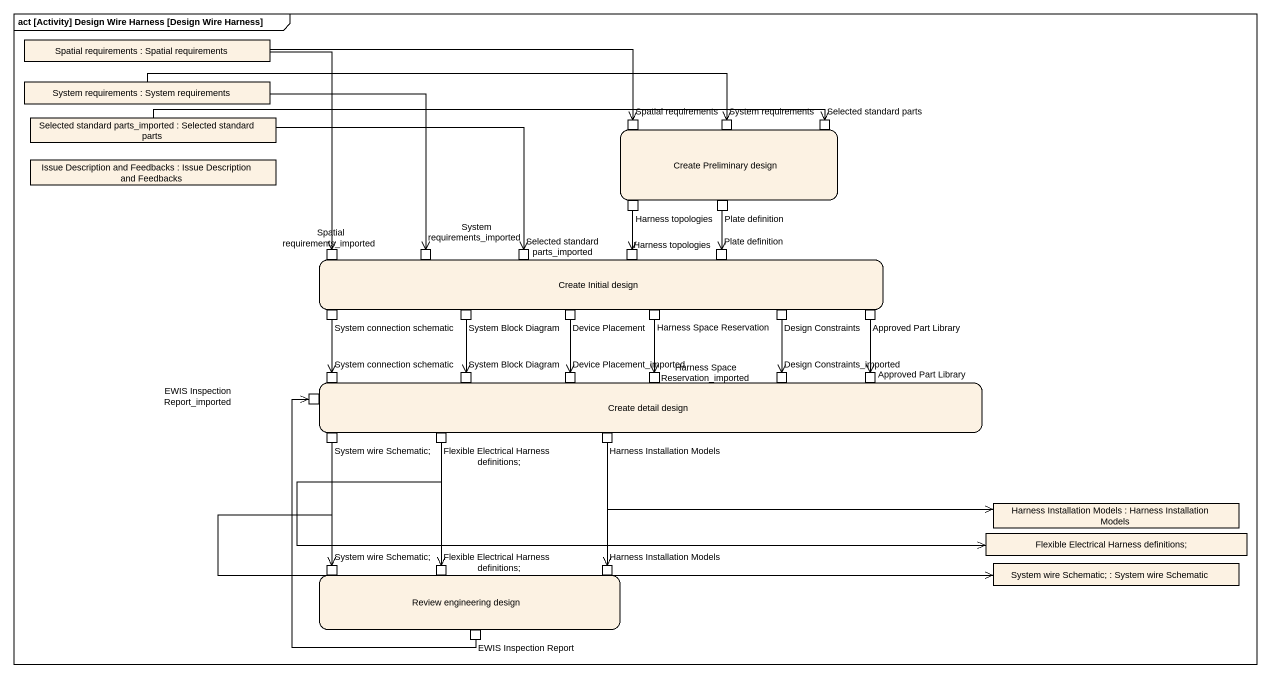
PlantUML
@startuml
mainframe act [Activity] Design Wire Harness [Design Wire Harness]
hide empty description
state "Spatial requirements : Spatial requirements" as Spatial_requirements <<object>>
state "System requirements : System requirements" as System_requirements <<object>>
state "Selected standard parts_imported : Selected standard parts" as Selected_standard_parts <<object>>
state "Create Preliminary design" as Create_Preliminary_design {
  state "Spatial requirements" as Spatial_requirements_2 <<inputPin>>
  state "System requirements" as System_requirements_2 <<inputPin>>
  state "Selected standard parts" as Selected_standard_parts_2 <<inputPin>>
  state "Harness topologies" as Harness_topologies <<outputPin>>
  state "Plate definition" as Plate_definition <<outputPin>>
}
state "Issue Description and Feedbacks : Issue Description and Feedbacks" as Issue_Description_and <<object>>
state "Create Initial design" as Create_Initial_design {
  state "Spatial requirements_imported" as Spatial_requirements_3 <<inputPin>>
  state "System requirements_imported" as System_requirements_imported <<inputPin>>
  state "Selected standard parts_imported" as Selected_standard_parts_3 <<inputPin>>
  state "Harness topologies" as Harness_topologies_2 <<inputPin>>
  state "Plate definition" as Plate_definition_2 <<inputPin>>
  state "System connection schematic" as System_connection_schematic <<outputPin>>
  state "System Block Diagram" as System_Block_Diagram <<outputPin>>
  state "Device Placement" as Device_Placement <<outputPin>>
  state "Harness Space Reservation" as Harness_Space_Reservation <<outputPin>>
  state "Design Constraints" as Design_Constraints <<outputPin>>
  state "Approved Part Library" as Approved_Part_Library <<outputPin>>
}
state "Create detail design" as Create_detail_design {
  state "EWIS Inspection Report_imported" as EWIS_Inspection_Report <<inputPin>>
  state "System connection schematic" as System_connection_schematic_2 <<inputPin>>
  state "System Block Diagram" as System_Block_Diagram_2 <<inputPin>>
  state "Device Placement_imported" as Device_Placement_imported <<inputPin>>
  state "Harness Space Reservation_imported" as Harness_Space_Reservation_2 <<inputPin>>
  state "Design Constraints_imported" as Design_Constraints_imported <<inputPin>>
  state "Approved Part Library" as Approved_Part_Library_2 <<inputPin>>
  state "System wire Schematic;" as System_wire_Schematic <<outputPin>>
  state "Flexible Electrical Harness definitions;" as Flexible_Electrical_Harness <<outputPin>>
  state "Harness Installation Models" as Harness_Installation_Models <<outputPin>>
}
state "Harness Installation Models : Harness Installation Models" as Harness_Installation_Models_2 <<object>>
state "Flexible Electrical Harness definitions;" as Flexible_Electrical_Harness_2 <<object>>
state "System wire Schematic; : System wire Schematic" as System_wire_Schematic_2 <<object>>
state "Review engineering design" as Review_engineering_design {
  state "System wire Schematic;" as System_wire_Schematic_3 <<inputPin>>
  state "Flexible Electrical Harness definitions;" as Flexible_Electrical_Harness_3 <<inputPin>>
  state "Harness Installation Models" as Harness_Installation_Models_3 <<inputPin>>
  state "EWIS Inspection Report" as EWIS_Inspection_Report_2 <<outputPin>>
}
Spatial_requirements -right-> Spatial_requirements_2
Spatial_requirements --> Spatial_requirements_3
System_requirements -right-> System_requirements_2
System_requirements -right-> System_requirements_imported
Selected_standard_parts -right-> Selected_standard_parts_2
Selected_standard_parts -right-> Selected_standard_parts_3
Harness_topologies --> Harness_topologies_2
Plate_definition --> Plate_definition_2
System_connection_schematic --> System_connection_schematic_2
System_Block_Diagram --> System_Block_Diagram_2
Device_Placement --> Device_Placement_imported
Harness_Space_Reservation --> Harness_Space_Reservation_2
Design_Constraints --> Design_Constraints_imported
Approved_Part_Library --> Approved_Part_Library_2
System_wire_Schematic -right-> System_wire_Schematic_2
System_wire_Schematic --> System_wire_Schematic_3
Flexible_Electrical_Harness -right-> Flexible_Electrical_Harness_2
Flexible_Electrical_Harness --> Flexible_Electrical_Harness_3
Harness_Installation_Models -right-> Harness_Installation_Models_2
Harness_Installation_Models --> Harness_Installation_Models_3
EWIS_Inspection_Report_2 -up-> EWIS_Inspection_Report
@enduml
